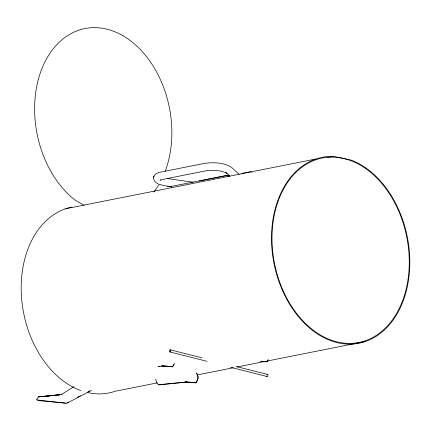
<?xml version="1.0" encoding="UTF-8"?>
<svg xmlns="http://www.w3.org/2000/svg" width="431" height="431" viewBox="0 0 431 431"><rect width="100%" height="100%" fill="white"/><g stroke="black" fill="none" stroke-linecap="round" stroke-linejoin="round"><path stroke-width="0.65" d="M37.901 400.06L37.928 400.377L40.282 400.787L65.544 403.087M153.722 176.866C152.8 179.98 155.494 182.717 158.177 183.789M153.813 176.57C154.681 173.86 157.676 172.696 160.23 172.184L204.493 163.387C213.523 162.191 223.77 162.385 231.646 167.449L239.086 174.28M153.603 177.281L153.937 176.16M173.774 364.669L172.545 366.614L161.787 365.876L172.545 366.614M174.485 363.301L172.75 366.851L162.46 366.102L157.821 366.565M268.297 359.497L267.139 361.862L260.707 361.393M267.813 360.607L266.934 361.625L260.68 361.216M241.699 173.919L242.54 173.257L250.147 171.743L251.682 172.12M160.499 179.829L159.966 180.325L161.835 179.592L206.099 170.789C213.043 169.938 220.769 170.056 227.024 173.451L226.485 172.998L229.955 176.187M91.404 390.378L66.697 403.351L36.29 399.828L38.677 396.784L56.569 395.125M73.776 386.736L61.337 394.537L62.042 394.246L50.346 395.847M66.977 402.78L68.146 402.166M77.51 397.269L80.435 395.739M88.043 391.763L89.799 390.842M199.176 181.025L229.082 175.078M65.631 208.76L315.934 158.985M327.555 157.584L328.875 157.32M330.194 157.056L333.497 156.399L351.545 160.208A94.755 67.963 78.8 0 1 397.953 312.378A94.755 67.963 78.8 0 1 281.319 287.763A94.755 67.963 78.8 0 1 333.497 156.399M157.331 382.873L115.066 391.278A94.755 67.963 78.8 0 1 87.811 392.609M196.956 374.992L233.284 367.767M237.244 366.98L265.641 361.334M266.961 361.07L365.369 341.503M47.092 396.288L49.042 396.024M158.737 366.415L160.063 366.285M59.704 394.774L38.553 396.87L56.536 395.146M57.867 395.022L59.866 394.828L57.894 395.001M263.002 361.388L266.934 361.625L261.24 361.232M164.68 366.145L169.27 366.415M190.647 382.356L186.057 382.082L158.414 384.673M193.266 382.512L195.889 382.669C197.851 380.692 198.373 377.244 197.226 374.652M159.044 184.156L163.748 185.567L171.446 186.79M193.018 182.232L167.557 178.596M167.519 186.24L171.5 186.812M229.771 176.473L225.639 175.622L171.646 186.359L171.624 187.744M170.304 349.837L202.268 357.913M236.193 366.49L267.506 374.41M169.836 351.933L207.02 361.334M230.504 367.271L267.037 376.511M84.056 205.301L75.328 200.302A94.017 67.435 78.8 0 1 40.762 71.638A94.017 67.435 78.8 0 1 132.155 42.039A94.017 67.435 78.8 0 1 165.24 171.182M196.52 373.106L196.913 373.747M196.746 373.009L198.443 377.578L196.094 382.906L185.804 382.157L159.087 384.899C156.857 383.951 155.871 381.327 155.893 379.043M266.945 374.625A1.077 0.711 -75.8 0 1 267.931 374.808A1.077 0.711 -75.8 0 1 267.597 376.29A1.077 0.711 -75.8 0 1 266.611 376.107M80.721 390.529A94.755 67.963 78.8 0 1 21.324 293.985A94.755 67.963 78.8 0 1 71.993 207.058M158.953 184.42A94.017 67.435 78.8 0 1 153.759 192.097M195.889 382.669L185.131 381.931L195.889 382.669M226.183 172.836L225.634 172.567L226.183 172.858M277.947 201.756A94.017 67.435 78.8 0 0 347.839 343.367A94.017 67.435 78.8 0 0 396.17 205.614A94.017 67.435 78.8 0 0 277.947 201.756M170.396 351.718A1.077 0.711 -75.8 0 0 170.477 349.902A1.077 0.711 -75.8 0 0 169.335 351.033A1.077 0.711 -75.8 0 0 170.396 351.718"/></g></svg>
